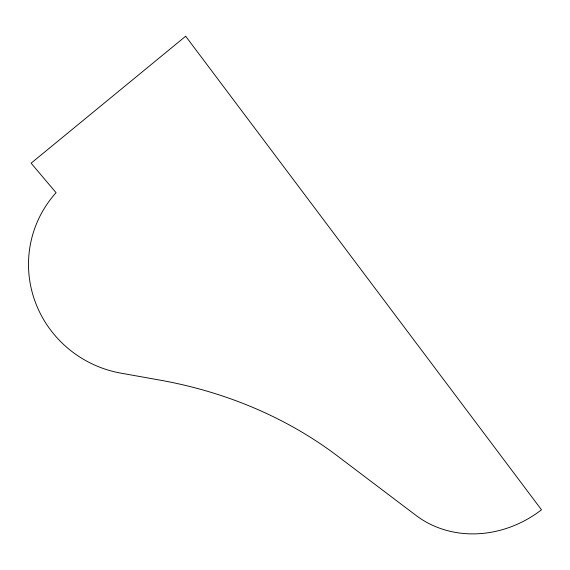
<?xml version="1.0" encoding="UTF-8"?>
<svg xmlns="http://www.w3.org/2000/svg" width="570" height="570" viewBox="0 0 570 570"><rect width="100%" height="100%" fill="white"/><g stroke="black" fill="none" stroke-linecap="round" stroke-linejoin="round"><path stroke-width="0.85" d="M185.67 36.238L31.115 163.17L56.067 192.696A111.236 108.963 18.6 0 0 34.913 301.024A111.236 108.963 18.6 0 0 120.997 373.165L158.538 379.869A407.828 344.764 -7.8 0 1 337.169 455.765L416.064 515.451A107.025 95.788 -40.5 0 0 540.381 510.656L541.5 509.801L185.67 36.238"/></g></svg>
